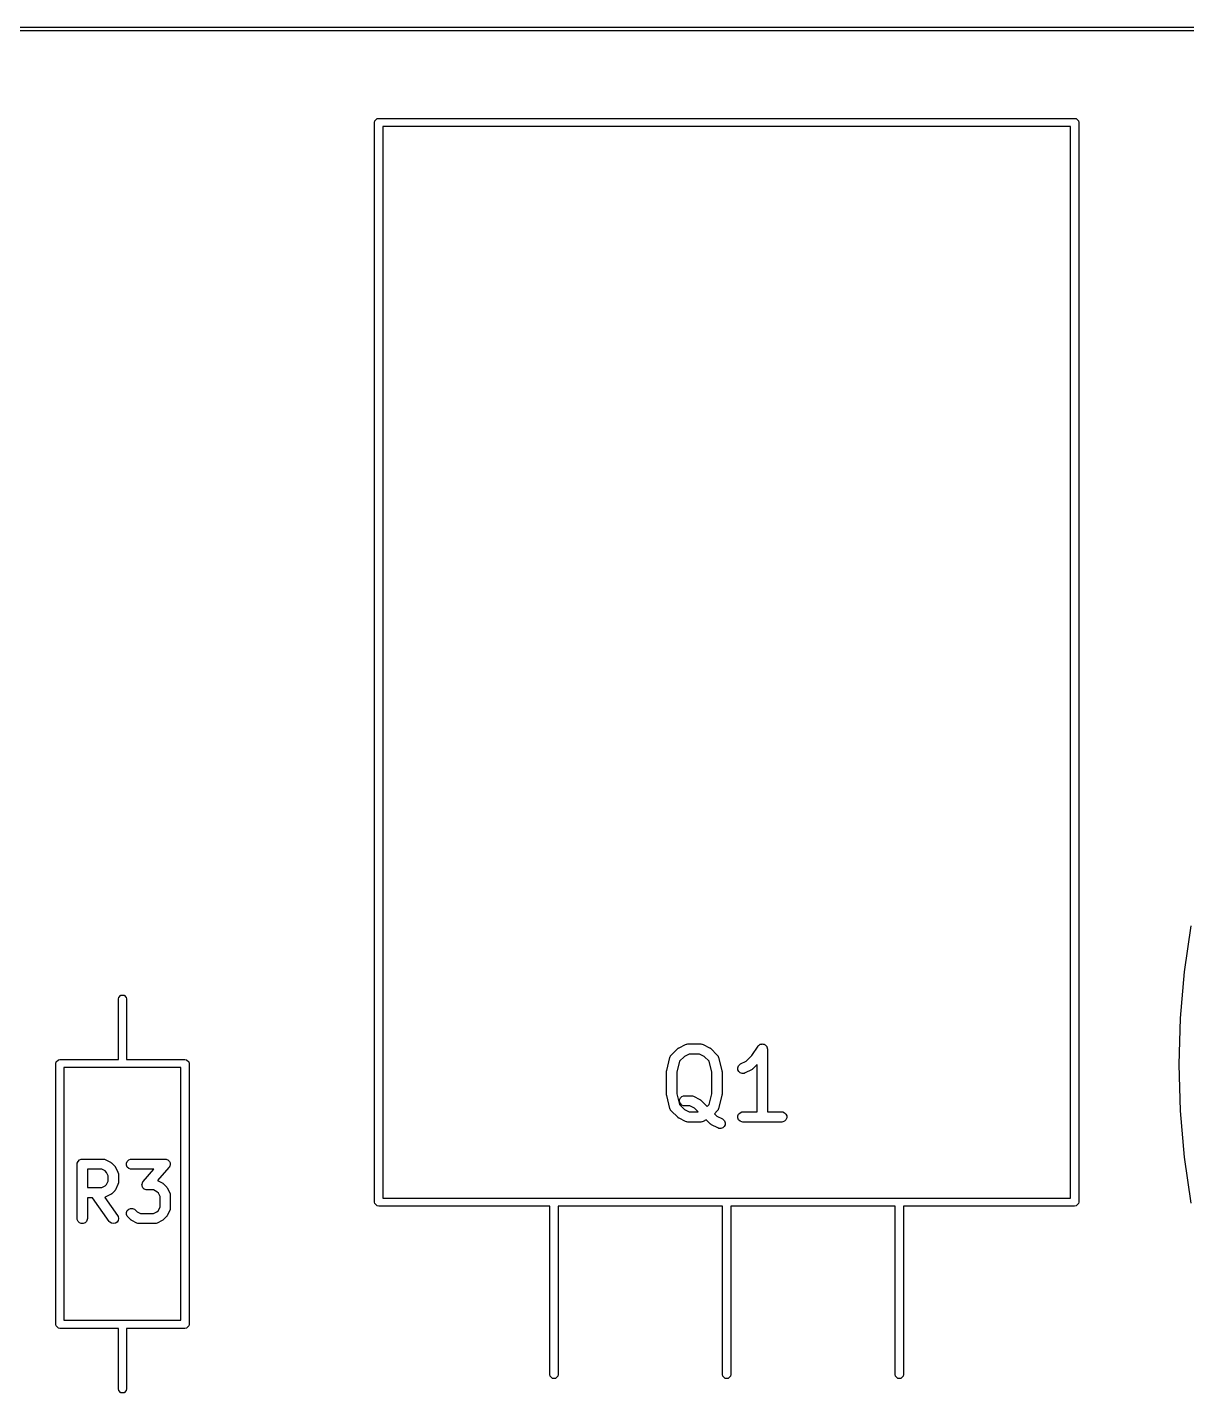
# Model space of a CAD drawing. Extents: x 95.2 to 193.7, y -111.1 to -66.6.
# Drawn here: x 116.71 to 133.77, y -86.75 to -66.65 of the extents above; entities that cross this region are included whole.
import ezdxf

# ---------------------------------------------------------------- set-up
doc = ezdxf.new("R2010")
doc.units = 0
doc.layers.add('BLACK', color=7, linetype='CONTINUOUS')

msp = doc.modelspace()

# ---------------------------------------------------------------- linework, layer by layer
at = {"layer": 'BLACK', "linetype": 'CONTINUOUS'}
for p, q in [((95.25, -66.65), (193.675, -66.65)), ((193.65, -66.7), (95.275, -66.7)), ((121.82, -68.05), (121.824567, -68.027039)), ((121.82, -83.94), (121.82, -68.05)), ((121.824567, -68.027039), (121.857039, -67.994567)), ((121.857039, -67.994567), (121.88, -67.99)), ((121.88, -67.99), (132.12, -67.99)), ((121.94, -68.11), (121.94, -83.88)), ((132.06, -68.11), (121.94, -68.11)), ((132.06, -83.88), (132.06, -68.11)), ((132.12, -67.99), (132.142961, -67.994567)), ((132.142961, -67.994567), (132.175433, -68.027039)), ((132.175433, -68.027039), (132.18, -68.05)), ((132.18, -68.05), (132.18, -83.94)), ((133.735509, -80.549863), (133.834645, -79.873071)), ((133.675893, -81.231275), (133.735509, -80.549863)), ((118.05, -80.95), (118.054567, -80.927039)), ((118.05, -81.84), (118.05, -80.95)), ((118.054567, -80.927039), (118.087039, -80.894567)), ((118.087039, -80.894567), (118.132961, -80.894567)), ((118.132961, -80.894567), (118.165433, -80.927039)), ((118.165433, -80.927039), (118.17, -80.95)), ((118.17, -80.95), (118.17, -81.84)), ((133.655999, -81.915), (133.675893, -81.231275)), ((126.175735, -81.788508), (126.185062, -81.777143)), ((126.185062, -81.777143), (126.2803, -81.681905)), ((126.2803, -81.681905), (126.28605, -81.677184)), ((126.28605, -81.677184), (126.287349, -81.675688)), ((126.287349, -81.675688), (126.289603, -81.674268)), ((126.289603, -81.674268), (126.291665, -81.672577)), ((126.291665, -81.672577), (126.293497, -81.671818)), ((126.293497, -81.671818), (126.299792, -81.667856)), ((126.299792, -81.667856), (126.39503, -81.620237)), ((126.446276, -81.762319), (126.37776, -81.796577)), ((126.39503, -81.620237), (126.408761, -81.614982)), ((126.408761, -81.614982), (126.41145, -81.61479)), ((126.41145, -81.61479), (126.413939, -81.61376)), ((126.413939, -81.61376), (126.428571, -81.612319)), ((126.428571, -81.612319), (126.619047, -81.612319)), ((126.601342, -81.762319), (126.446276, -81.762319)), ((126.669858, -81.796577), (126.601342, -81.762319)), ((126.619047, -81.612319), (126.633679, -81.61376)), ((126.633679, -81.61376), (126.636168, -81.614791)), ((126.636168, -81.614791), (126.638856, -81.614982)), ((126.638856, -81.614982), (126.652588, -81.620237)), ((126.652588, -81.620237), (126.747826, -81.667856)), ((126.747826, -81.667856), (126.754125, -81.67182)), ((126.754125, -81.67182), (126.755953, -81.672578)), ((126.755953, -81.672578), (126.758009, -81.674266)), ((126.758009, -81.674266), (126.760269, -81.675688)), ((126.760269, -81.675688), (126.761568, -81.677186)), ((126.761568, -81.677186), (126.767318, -81.681905)), ((126.767318, -81.681905), (126.862556, -81.777143)), ((126.862556, -81.777143), (126.871884, -81.788508)), ((127.288906, -81.863775), (127.370285, -81.782396)), ((127.370285, -81.782396), (127.461405, -81.645716)), ((127.461405, -81.645716), (127.461439, -81.645673)), ((127.461439, -81.645673), (127.461449, -81.645651)), ((127.461449, -81.645651), (127.4615, -81.645599)), ((127.4615, -81.645599), (127.470721, -81.634341)), ((127.470721, -81.634341), (127.47689, -81.630209)), ((127.47689, -81.630209), (127.482141, -81.624959)), ((127.482141, -81.624959), (127.48893, -81.622146)), ((127.48893, -81.622146), (127.495036, -81.618058)), ((127.495036, -81.618058), (127.502316, -81.616601)), ((127.502316, -81.616601), (127.509177, -81.61376)), ((127.509177, -81.61376), (127.516525, -81.61376)), ((127.516525, -81.61376), (127.52373, -81.612319)), ((127.52373, -81.612319), (127.531014, -81.61376)), ((127.531014, -81.61376), (127.538441, -81.61376)), ((127.538441, -81.61376), (127.545229, -81.616572)), ((127.545229, -81.616572), (127.552438, -81.617998)), ((127.552438, -81.617998), (127.558617, -81.622117)), ((127.558617, -81.622117), (127.565477, -81.624959)), ((127.565477, -81.624959), (127.57067, -81.630152)), ((127.57067, -81.630152), (127.576787, -81.63423)), ((127.576787, -81.63423), (127.58092, -81.640402)), ((127.58092, -81.640402), (127.586169, -81.645651)), ((127.586169, -81.645651), (127.58898, -81.652438)), ((127.58898, -81.652438), (127.59307, -81.658545)), ((127.59307, -81.658545), (127.594526, -81.665826)), ((127.594526, -81.665826), (127.597368, -81.672687)), ((127.597368, -81.672687), (127.598793, -81.687163)), ((127.598793, -81.687163), (127.598809, -81.68724)), ((127.598809, -81.68724), (127.598803, -81.687266)), ((127.598803, -81.687266), (127.598809, -81.687319)), ((127.598809, -81.687319), (127.598809, -82.612319)), ((117.13, -81.9), (117.134567, -81.877039)), ((117.13, -85.74), (117.13, -81.9)), ((117.134567, -81.877039), (117.167039, -81.844567)), ((117.167039, -81.844567), (117.19, -81.84)), ((117.19, -81.84), (118.05, -81.84)), ((117.25, -81.96), (117.25, -85.68)), ((118.97, -81.96), (117.25, -81.96)), ((118.17, -81.84), (119.03, -81.84)), ((118.97, -85.68), (118.97, -81.96)), ((119.03, -81.84), (119.052961, -81.844567)), ((119.052961, -81.844567), (119.085433, -81.877039)), ((119.085433, -81.877039), (119.09, -81.9)), ((119.09, -81.9), (119.09, -85.74)), ((126.117715, -82.002462), (126.165334, -81.811986)), ((126.165334, -81.811986), (126.170281, -81.79814)), ((126.170281, -81.79814), (126.173601, -81.793658)), ((126.173601, -81.793658), (126.175735, -81.788508)), ((126.305817, -81.868519), (126.265476, -82.029886)), ((126.37776, -81.796577), (126.305817, -81.868519)), ((126.7418, -81.868519), (126.669858, -81.796577)), ((126.782142, -82.029886), (126.7418, -81.868519)), ((126.871884, -81.788508), (126.874018, -81.793661)), ((126.874018, -81.793661), (126.877337, -81.79814)), ((126.877337, -81.79814), (126.882284, -81.811986)), ((126.882284, -81.811986), (126.929903, -82.002462)), ((127.163684, -81.963652), (127.172938, -81.935891)), ((127.165758, -81.992842), (127.163684, -81.963652)), ((127.172938, -81.935891), (127.192111, -81.913783)), ((127.192111, -81.913783), (127.204554, -81.905951)), ((127.204554, -81.905951), (127.288906, -81.863775)), ((127.373173, -81.988531), (127.366874, -81.992496)), ((127.375001, -81.987774), (127.373173, -81.988531)), ((127.377057, -81.986085), (127.375001, -81.987774)), ((127.379317, -81.984664), (127.377057, -81.986085)), ((127.380616, -81.983165), (127.379317, -81.984664)), ((127.386366, -81.978447), (127.380616, -81.983165)), ((127.448809, -81.916004), (127.386366, -81.978447)), ((127.448809, -82.612319), (127.448809, -81.916004)), ((133.675893, -82.598725), (133.655999, -81.915)), ((126.115476, -82.020652), (126.115727, -82.018098)), ((126.115476, -82.353985), (126.115476, -82.020652)), ((126.115565, -82.017006), (126.116374, -82.011532)), ((126.115727, -82.018098), (126.115565, -82.017006)), ((126.116374, -82.011532), (126.116917, -82.00602)), ((126.116917, -82.00602), (126.117339, -82.004998)), ((126.117339, -82.004998), (126.117715, -82.002462)), ((126.265476, -82.029886), (126.265476, -82.344751)), ((126.782142, -82.344751), (126.782142, -82.029886)), ((126.929903, -82.002462), (126.930278, -82.004998)), ((126.930278, -82.004998), (126.930701, -82.00602)), ((126.930701, -82.00602), (126.931243, -82.011532)), ((126.931243, -82.011532), (126.932053, -82.017006)), ((126.932053, -82.017006), (126.93189, -82.018098)), ((126.93189, -82.018098), (126.932142, -82.020652)), ((126.932142, -82.020652), (126.932142, -82.353985)), ((127.178845, -82.019017), (127.165758, -81.992842)), ((127.200953, -82.03819), (127.178845, -82.019017)), ((127.228714, -82.047444), (127.200953, -82.03819)), ((127.257904, -82.04537), (127.228714, -82.047444)), ((127.271636, -82.040115), (127.257904, -82.04537)), ((127.366874, -81.992496), (127.271636, -82.040115)), ((126.115727, -82.356538), (126.115476, -82.353985)), ((126.115565, -82.357631), (126.115727, -82.356538)), ((126.116374, -82.363104), (126.115565, -82.357631)), ((126.116917, -82.368617), (126.116374, -82.363104)), ((126.117339, -82.369638), (126.116917, -82.368617)), ((126.117715, -82.372175), (126.117339, -82.369638)), ((126.165334, -82.562651), (126.117715, -82.372175)), ((126.265476, -82.344751), (126.305817, -82.506117)), ((126.318592, -82.407555), (126.339284, -82.386863)), ((126.339284, -82.386863), (126.36632, -82.375664)), ((126.36632, -82.375664), (126.380952, -82.374223)), ((126.380952, -82.374223), (126.47619, -82.374223)), ((126.47619, -82.374223), (126.490822, -82.375664)), ((126.490822, -82.375664), (126.493311, -82.376695)), ((126.493311, -82.376695), (126.495999, -82.376886)), ((126.495999, -82.376886), (126.509731, -82.382141)), ((126.509731, -82.382141), (126.604969, -82.42976)), ((126.7418, -82.506117), (126.782142, -82.344751)), ((126.929903, -82.372175), (126.882284, -82.562651)), ((126.930278, -82.369638), (126.929903, -82.372175)), ((126.930701, -82.368617), (126.930278, -82.369638)), ((126.931243, -82.363104), (126.930701, -82.368617)), ((126.932053, -82.357631), (126.931243, -82.363104)), ((126.932142, -82.353985), (126.93189, -82.356538)), ((126.93189, -82.356538), (126.932053, -82.357631)), ((126.170281, -82.576497), (126.165334, -82.562651)), ((126.1736, -82.580976), (126.170281, -82.576497)), ((126.175734, -82.586128), (126.1736, -82.580976)), ((126.185062, -82.597494), (126.175734, -82.586128)), ((126.305817, -82.506117), (126.37776, -82.578061)), ((126.307393, -82.434591), (126.318592, -82.407555)), ((126.307393, -82.463855), (126.307393, -82.434591)), ((126.318592, -82.490891), (126.307393, -82.463855)), ((126.339284, -82.511583), (126.318592, -82.490891)), ((126.36632, -82.522782), (126.339284, -82.511583)), ((126.380952, -82.524223), (126.36632, -82.522782)), ((126.37776, -82.578061), (126.446276, -82.612319)), ((126.458485, -82.524223), (126.380952, -82.524223)), ((126.527, -82.55848), (126.458485, -82.524223)), ((126.580839, -82.612319), (126.527, -82.55848)), ((126.604969, -82.42976), (126.611268, -82.433724)), ((126.611268, -82.433724), (126.613096, -82.434482)), ((126.613096, -82.434482), (126.615152, -82.43617)), ((126.615152, -82.43617), (126.617412, -82.437592)), ((126.617412, -82.437592), (126.618711, -82.43909)), ((126.618711, -82.43909), (126.624461, -82.443809)), ((126.624461, -82.443809), (126.714284, -82.533633)), ((126.714284, -82.533633), (126.7418, -82.506117)), ((126.871884, -82.586128), (126.862557, -82.597493)), ((126.874017, -82.580976), (126.871884, -82.586128)), ((126.877337, -82.576497), (126.874017, -82.580976)), ((126.882284, -82.562651), (126.877337, -82.576497)), ((126.2803, -82.692733), (126.185062, -82.597494)), ((126.28605, -82.697453), (126.2803, -82.692733)), ((126.287349, -82.69895), (126.28605, -82.697453)), ((126.289603, -82.700369), (126.287349, -82.69895)), ((126.291665, -82.702061), (126.289603, -82.700369)), ((126.293497, -82.702819), (126.291665, -82.702061)), ((126.299792, -82.706782), (126.293497, -82.702819)), ((126.39503, -82.754401), (126.299792, -82.706782)), ((126.408761, -82.759656), (126.39503, -82.754401)), ((126.41145, -82.759847), (126.408761, -82.759656)), ((126.413939, -82.760878), (126.41145, -82.759847)), ((126.428571, -82.762319), (126.413939, -82.760878)), ((126.619047, -82.762319), (126.428571, -82.762319)), ((126.446276, -82.612319), (126.580839, -82.612319)), ((126.633679, -82.760878), (126.619047, -82.762319)), ((126.636168, -82.759846), (126.633679, -82.760878)), ((126.638856, -82.759656), (126.636168, -82.759846)), ((126.652588, -82.754401), (126.638856, -82.759656)), ((126.699476, -82.730957), (126.652588, -82.754401)), ((126.75649, -82.787971), (126.699476, -82.730957)), ((126.76224, -82.792691), (126.75649, -82.787971)), ((126.763539, -82.794188), (126.76224, -82.792691)), ((126.862557, -82.597493), (126.82035, -82.639699)), ((126.82035, -82.639699), (126.85395, -82.673299)), ((126.85395, -82.673299), (126.938302, -82.715475)), ((126.938302, -82.715475), (126.950745, -82.723307)), ((126.950745, -82.723307), (126.969918, -82.745415)), ((126.969918, -82.745415), (126.979172, -82.773176)), ((126.979172, -82.773176), (126.977098, -82.802366)), ((127.164536, -82.672687), (127.175735, -82.645651)), ((127.164536, -82.701951), (127.164536, -82.672687)), ((127.175735, -82.728987), (127.164536, -82.701951)), ((127.175735, -82.645651), (127.196427, -82.624959)), ((127.196427, -82.749679), (127.175735, -82.728987)), ((127.196427, -82.624959), (127.223463, -82.61376)), ((127.223463, -82.760878), (127.196427, -82.749679)), ((127.223463, -82.61376), (127.238095, -82.612319)), ((127.238095, -82.762319), (127.223463, -82.760878)), ((127.238095, -82.612319), (127.448809, -82.612319)), ((127.809523, -82.762319), (127.238095, -82.762319)), ((127.598809, -82.612319), (127.809523, -82.612319)), ((127.809523, -82.612319), (127.824155, -82.61376)), ((127.824155, -82.760878), (127.809523, -82.762319)), ((127.824155, -82.61376), (127.851191, -82.624959)), ((127.851191, -82.749679), (127.824155, -82.760878)), ((127.851191, -82.624959), (127.871883, -82.645651)), ((127.871883, -82.728987), (127.851191, -82.749679)), ((127.871883, -82.645651), (127.883082, -82.672687)), ((127.883082, -82.701951), (127.871883, -82.728987)), ((127.883082, -82.672687), (127.883082, -82.701951)), ((133.735509, -83.280137), (133.675893, -82.598725)), ((126.765793, -82.795607), (126.763539, -82.794188)), ((126.767855, -82.797299), (126.765793, -82.795607)), ((126.769687, -82.798057), (126.767855, -82.797299)), ((126.775982, -82.80202), (126.769687, -82.798057)), ((126.87122, -82.849639), (126.775982, -82.80202)), ((126.884951, -82.854894), (126.87122, -82.849639)), ((126.914141, -82.856968), (126.884951, -82.854894)), ((126.941903, -82.847714), (126.914141, -82.856968)), ((126.96401, -82.828541), (126.941903, -82.847714)), ((126.977098, -82.802366), (126.96401, -82.828541)), ((117.444524, -83.382295), (117.445965, -83.367663)), ((117.444524, -84.182295), (117.444524, -83.382295)), ((117.445965, -83.367663), (117.457164, -83.340627)), ((117.457164, -83.340627), (117.477856, -83.319935)), ((117.477856, -83.319935), (117.504892, -83.308736)), ((117.504892, -83.308736), (117.519524, -83.307295)), ((117.519524, -83.307295), (117.824286, -83.307295)), ((117.824286, -83.307295), (117.838918, -83.308736)), ((117.838918, -83.308736), (117.841407, -83.309767)), ((117.841407, -83.309767), (117.844095, -83.309958)), ((117.844095, -83.309958), (117.857827, -83.315213)), ((117.857827, -83.315213), (117.934017, -83.353308)), ((117.934017, -83.353308), (117.940316, -83.357272)), ((117.940316, -83.357272), (117.942144, -83.35803)), ((117.942144, -83.35803), (117.9442, -83.359718)), ((117.9442, -83.359718), (117.94646, -83.36114)), ((117.94646, -83.36114), (117.947759, -83.362638)), ((117.947759, -83.362638), (117.953509, -83.367357)), ((117.953509, -83.367357), (117.991604, -83.405452)), ((118.169774, -83.367663), (118.180973, -83.340627)), ((118.169774, -83.396927), (118.169774, -83.367663)), ((118.180973, -83.340627), (118.201665, -83.319935)), ((118.201665, -83.319935), (118.228701, -83.308736)), ((118.228701, -83.308736), (118.243333, -83.307295)), ((118.243333, -83.307295), (118.738571, -83.307295)), ((118.738571, -83.307295), (118.746303, -83.308056)), ((118.746303, -83.308056), (118.748277, -83.307925)), ((118.748277, -83.307925), (118.749636, -83.308384)), ((118.749636, -83.308384), (118.753203, -83.308736)), ((118.753203, -83.308736), (118.764454, -83.313396)), ((118.764454, -83.313396), (118.775998, -83.317301)), ((118.775998, -83.317301), (118.777902, -83.318966)), ((118.777902, -83.318966), (118.780239, -83.319935)), ((118.780239, -83.319935), (118.788849, -83.328545)), ((118.788849, -83.328545), (118.798022, -83.336571)), ((118.798022, -83.336571), (118.799144, -83.33884)), ((118.799144, -83.33884), (118.800931, -83.340627)), ((118.800931, -83.340627), (118.805589, -83.351874)), ((118.805589, -83.351874), (118.810994, -83.362802)), ((118.810994, -83.362802), (118.811162, -83.365326)), ((118.811162, -83.365326), (118.81213, -83.367663)), ((118.81213, -83.367663), (118.81213, -83.379838)), ((118.81213, -83.379838), (118.812941, -83.392001)), ((118.812941, -83.392001), (118.81213, -83.394398)), ((118.81213, -83.394398), (118.81213, -83.396927)), ((133.834645, -83.956929), (133.735509, -83.280137)), ((117.806581, -83.457295), (117.594524, -83.457295)), ((117.594524, -83.457295), (117.594524, -83.726342)), ((117.856049, -83.482029), (117.806581, -83.457295)), ((117.876932, -83.502912), (117.856049, -83.482029)), ((117.901667, -83.552381), (117.876932, -83.502912)), ((117.901667, -83.631255), (117.901667, -83.552381)), ((117.991604, -83.405452), (117.996324, -83.411204)), ((117.996324, -83.411204), (117.99782, -83.412501)), ((117.99782, -83.412501), (117.999239, -83.414755)), ((117.999239, -83.414755), (118.000931, -83.416817)), ((118.000931, -83.416817), (118.001689, -83.418647)), ((118.001689, -83.418647), (118.005653, -83.424944)), ((118.005653, -83.424944), (118.043749, -83.501134)), ((118.043749, -83.501134), (118.049004, -83.514866)), ((118.049004, -83.514866), (118.049195, -83.517555)), ((118.049195, -83.517555), (118.050226, -83.520044)), ((118.050226, -83.520044), (118.051667, -83.534676)), ((118.051667, -83.534676), (118.051667, -83.648961)), ((118.180973, -83.423963), (118.169774, -83.396927)), ((118.201665, -83.444655), (118.180973, -83.423963)), ((118.228701, -83.455854), (118.201665, -83.444655)), ((118.243333, -83.457295), (118.228701, -83.455854)), ((118.573289, -83.457295), (118.243333, -83.457295)), ((118.415462, -83.637669), (118.573289, -83.457295)), ((118.795015, -83.431682), (118.627054, -83.623636)), ((118.799535, -83.425358), (118.795015, -83.431682)), ((118.800931, -83.423963), (118.799535, -83.425358)), ((118.801479, -83.422639), (118.800931, -83.423963)), ((118.803565, -83.419722), (118.801479, -83.422639)), ((118.807469, -83.408178), (118.803565, -83.419722)), ((118.81213, -83.396927), (118.807469, -83.408178)), ((117.594524, -83.726342), (117.806581, -83.726342)), ((117.806581, -83.726342), (117.856049, -83.701608)), ((117.856049, -83.701608), (117.876932, -83.680724)), ((117.876932, -83.680724), (117.901667, -83.631255)), ((117.991604, -83.778185), (117.953509, -83.81628)), ((117.996324, -83.772432), (117.991604, -83.778185)), ((117.99782, -83.771136), (117.996324, -83.772432)), ((117.999239, -83.768881), (117.99782, -83.771136)), ((118.000931, -83.76682), (117.999239, -83.768881)), ((118.001689, -83.764989), (118.000931, -83.76682)), ((118.005653, -83.758693), (118.001689, -83.764989)), ((118.043749, -83.682503), (118.005653, -83.758693)), ((118.049004, -83.668771), (118.043749, -83.682503)), ((118.049195, -83.666081), (118.049004, -83.668771)), ((118.050226, -83.663593), (118.049195, -83.666081)), ((118.051667, -83.648961), (118.050226, -83.663593)), ((118.397536, -83.677351), (118.398346, -83.674955)), ((118.398346, -83.689504), (118.397536, -83.677351)), ((118.398346, -83.672425), (118.403009, -83.661167)), ((118.398346, -83.674955), (118.398346, -83.672425)), ((118.398346, -83.701689), (118.398346, -83.689504)), ((118.399313, -83.704025), (118.398346, -83.701689)), ((118.399482, -83.706549), (118.399313, -83.704025)), ((118.404884, -83.717474), (118.399482, -83.706549)), ((118.403009, -83.661167), (118.406911, -83.64963)), ((118.409545, -83.728725), (118.404884, -83.717474)), ((118.406911, -83.64963), (118.408996, -83.646712)), ((118.408996, -83.646712), (118.409545, -83.645389)), ((118.409545, -83.645389), (118.41094, -83.643993)), ((118.411331, -83.730511), (118.409545, -83.728725)), ((118.41094, -83.643993), (118.415462, -83.637669)), ((118.412454, -83.732781), (118.411331, -83.730511)), ((118.421626, -83.740806), (118.412454, -83.732781)), ((118.430237, -83.749417), (118.421626, -83.740806)), ((118.432573, -83.750385), (118.430237, -83.749417)), ((118.434478, -83.752051), (118.432573, -83.750385)), ((118.446015, -83.755952), (118.434478, -83.752051)), ((118.457273, -83.760616), (118.446015, -83.755952)), ((118.460843, -83.760967), (118.457273, -83.760616)), ((118.462199, -83.761426), (118.460843, -83.760967)), ((118.464166, -83.761294), (118.462199, -83.761426)), ((118.471905, -83.762057), (118.464166, -83.761294)), ((118.568485, -83.762057), (118.471905, -83.762057)), ((118.617954, -83.786791), (118.568485, -83.762057)), ((118.638836, -83.807673), (118.617954, -83.786791)), ((118.627054, -83.623636), (118.695922, -83.65807)), ((118.695922, -83.65807), (118.702221, -83.662034)), ((118.702221, -83.662034), (118.704049, -83.662792)), ((118.704049, -83.662792), (118.706105, -83.66448)), ((118.706105, -83.66448), (118.708365, -83.665902)), ((118.708365, -83.665902), (118.709664, -83.6674)), ((118.709664, -83.6674), (118.715414, -83.672119)), ((118.715414, -83.672119), (118.753509, -83.710214)), ((118.753509, -83.710214), (118.758227, -83.715963)), ((118.758227, -83.715963), (118.759726, -83.717263)), ((118.759726, -83.717263), (118.761147, -83.719522)), ((118.761147, -83.719522), (118.762836, -83.721579)), ((118.762836, -83.721579), (118.763593, -83.723406)), ((118.763593, -83.723406), (118.767558, -83.729706)), ((118.767558, -83.729706), (118.805653, -83.805897)), ((117.670951, -83.876342), (117.594524, -83.876342)), ((117.594524, -83.876342), (117.594524, -84.182295)), ((117.915224, -84.225304), (117.670951, -83.876342)), ((117.857827, -83.868424), (117.850475, -83.871237)), ((117.850475, -83.871237), (118.038109, -84.139285)), ((117.934017, -83.830329), (117.857827, -83.868424)), ((117.940316, -83.826364), (117.934017, -83.830329)), ((117.942144, -83.825607), (117.940316, -83.826364)), ((117.9442, -83.823918), (117.942144, -83.825607)), ((117.94646, -83.822497), (117.9442, -83.823918)), ((117.947759, -83.820998), (117.94646, -83.822497)), ((117.953509, -83.81628), (117.947759, -83.820998)), ((118.663571, -83.857142), (118.638836, -83.807673)), ((118.663571, -84.012209), (118.663571, -83.857142)), ((118.805653, -83.805897), (118.810908, -83.819629)), ((118.810908, -83.819629), (118.811098, -83.822316)), ((118.811098, -83.822316), (118.81213, -83.824806)), ((118.81213, -83.824806), (118.813571, -83.839438)), ((118.813571, -83.839438), (118.813571, -84.029914)), ((121.824567, -83.962961), (121.82, -83.94)), ((121.857039, -83.995433), (121.824567, -83.962961)), ((121.88, -84), (121.857039, -83.995433)), ((121.94, -83.88), (132.06, -83.88)), ((132.142961, -83.995433), (132.12, -84)), ((132.175433, -83.962961), (132.142961, -83.995433)), ((132.18, -83.94), (132.175433, -83.962961)), ((117.445965, -84.196927), (117.444524, -84.182295)), ((117.457164, -84.223963), (117.445965, -84.196927)), ((117.593083, -84.196927), (117.581884, -84.223963)), ((117.594524, -84.182295), (117.593083, -84.196927)), ((118.038109, -84.139285), (118.04532, -84.152098)), ((118.04532, -84.152098), (118.051649, -84.180669)), ((118.051649, -84.180669), (118.046564, -84.209487)), ((118.169774, -84.091472), (118.180973, -84.064436)), ((118.169774, -84.120734), (118.169774, -84.091472)), ((118.180972, -84.147771), (118.169774, -84.120734)), ((118.190299, -84.159136), (118.180972, -84.147771)), ((118.180973, -84.064436), (118.201666, -84.043743)), ((118.228394, -84.197232), (118.190299, -84.159136)), ((118.201666, -84.043743), (118.228703, -84.032545)), ((118.234145, -84.201952), (118.228394, -84.197232)), ((118.228703, -84.032545), (118.257965, -84.032545)), ((118.257965, -84.032545), (118.285001, -84.043744)), ((118.285001, -84.043744), (118.296367, -84.053072)), ((118.296367, -84.053072), (118.325855, -84.082561)), ((118.325855, -84.082561), (118.375324, -84.107295)), ((118.375324, -84.107295), (118.568485, -84.107295)), ((118.568485, -84.107295), (118.617953, -84.082561)), ((118.617953, -84.082561), (118.638836, -84.061677)), ((118.638836, -84.061677), (118.663571, -84.012209)), ((118.715415, -84.197232), (118.709665, -84.20195)), ((118.75351, -84.159136), (118.715415, -84.197232)), ((118.758227, -84.153387), (118.75351, -84.159136)), ((118.759726, -84.152088), (118.758227, -84.153387)), ((118.761147, -84.149829), (118.759726, -84.152088)), ((118.762837, -84.147771), (118.761147, -84.149829)), ((118.763594, -84.145941), (118.762837, -84.147771)), ((118.767558, -84.139645), (118.763594, -84.145941)), ((118.805653, -84.063455), (118.767558, -84.139645)), ((118.810908, -84.049723), (118.805653, -84.063455)), ((118.811098, -84.047035), (118.810908, -84.049723)), ((118.81213, -84.044546), (118.811098, -84.047035)), ((118.813571, -84.029914), (118.81213, -84.044546)), ((124.4, -84), (121.88, -84)), ((124.4, -86.48), (124.4, -84)), ((126.94, -84), (124.52, -84)), ((124.52, -84), (124.52, -86.48)), ((126.94, -86.48), (126.94, -84)), ((129.48, -84), (127.06, -84)), ((127.06, -84), (127.06, -86.48)), ((129.48, -86.48), (129.48, -84)), ((132.12, -84), (129.6, -84)), ((129.6, -84), (129.6, -86.48)), ((117.477856, -84.244655), (117.457164, -84.223963)), ((117.504892, -84.255854), (117.477856, -84.244655)), ((117.534156, -84.255854), (117.504892, -84.255854)), ((117.561192, -84.244655), (117.534156, -84.255854)), ((117.581884, -84.223963), (117.561192, -84.244655)), ((117.924796, -84.236465), (117.915224, -84.225304)), ((117.949475, -84.252192), (117.924796, -84.236465)), ((117.978292, -84.257277), (117.949475, -84.252192)), ((118.006863, -84.250948), (117.978292, -84.257277)), ((118.030837, -84.234166), (118.006863, -84.250948)), ((118.046564, -84.209487), (118.030837, -84.234166)), ((118.235444, -84.20345), (118.234145, -84.201952)), ((118.237699, -84.204869), (118.235444, -84.20345)), ((118.239759, -84.20656), (118.237699, -84.204869)), ((118.241589, -84.207318), (118.239759, -84.20656)), ((118.247887, -84.211282), (118.241589, -84.207318)), ((118.324078, -84.249377), (118.247887, -84.211282)), ((118.33781, -84.254632), (118.324078, -84.249377)), ((118.340497, -84.254822), (118.33781, -84.254632)), ((118.342987, -84.255854), (118.340497, -84.254822)), ((118.357619, -84.257295), (118.342987, -84.255854)), ((118.58619, -84.257295), (118.357619, -84.257295)), ((118.600822, -84.255854), (118.58619, -84.257295)), ((118.603311, -84.254822), (118.600822, -84.255854)), ((118.605999, -84.254632), (118.603311, -84.254822)), ((118.619731, -84.249377), (118.605999, -84.254632)), ((118.695922, -84.211282), (118.619731, -84.249377)), ((118.702221, -84.207317), (118.695922, -84.211282)), ((118.704049, -84.20656), (118.702221, -84.207317)), ((118.706105, -84.204872), (118.704049, -84.20656)), ((118.708365, -84.20345), (118.706105, -84.204872)), ((118.709665, -84.20195), (118.708365, -84.20345)), ((117.134567, -85.762961), (117.13, -85.74)), ((117.167039, -85.795433), (117.134567, -85.762961)), ((117.19, -85.8), (117.167039, -85.795433)), ((118.05, -85.8), (117.19, -85.8)), ((117.25, -85.68), (118.97, -85.68)), ((118.05, -86.69), (118.05, -85.8)), ((119.03, -85.8), (118.17, -85.8)), ((118.17, -85.8), (118.17, -86.69)), ((119.052961, -85.795433), (119.03, -85.8)), ((119.085433, -85.762961), (119.052961, -85.795433)), ((119.09, -85.74), (119.085433, -85.762961)), ((124.404567, -86.502961), (124.4, -86.48)), ((124.437039, -86.535433), (124.404567, -86.502961)), ((124.482961, -86.535433), (124.437039, -86.535433)), ((124.515433, -86.502961), (124.482961, -86.535433)), ((124.52, -86.48), (124.515433, -86.502961)), ((126.944567, -86.502961), (126.94, -86.48)), ((126.977039, -86.535433), (126.944567, -86.502961)), ((127.022961, -86.535433), (126.977039, -86.535433)), ((127.055433, -86.502961), (127.022961, -86.535433)), ((127.06, -86.48), (127.055433, -86.502961)), ((129.484567, -86.502961), (129.48, -86.48)), ((129.517039, -86.535433), (129.484567, -86.502961)), ((129.562961, -86.535433), (129.517039, -86.535433)), ((129.595433, -86.502961), (129.562961, -86.535433)), ((129.6, -86.48), (129.595433, -86.502961)), ((118.054567, -86.712961), (118.05, -86.69)), ((118.087039, -86.745433), (118.054567, -86.712961)), ((118.132961, -86.745433), (118.087039, -86.745433)), ((118.165433, -86.712961), (118.132961, -86.745433)), ((118.17, -86.69), (118.165433, -86.712961))]:
    msp.add_line(p, q, dxfattribs=at)

doc.saveas('drawing.dxf')
